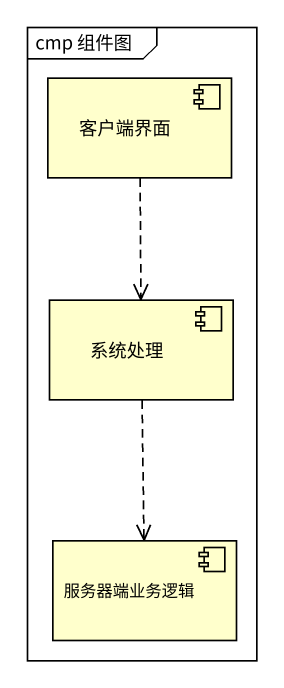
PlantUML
@startuml
mainframe cmp 组件图
component 客户端界面
component 系统处理
component 服务器端业务逻辑
客户端界面 ..> 系统处理
系统处理 ..> 服务器端业务逻辑
@enduml
